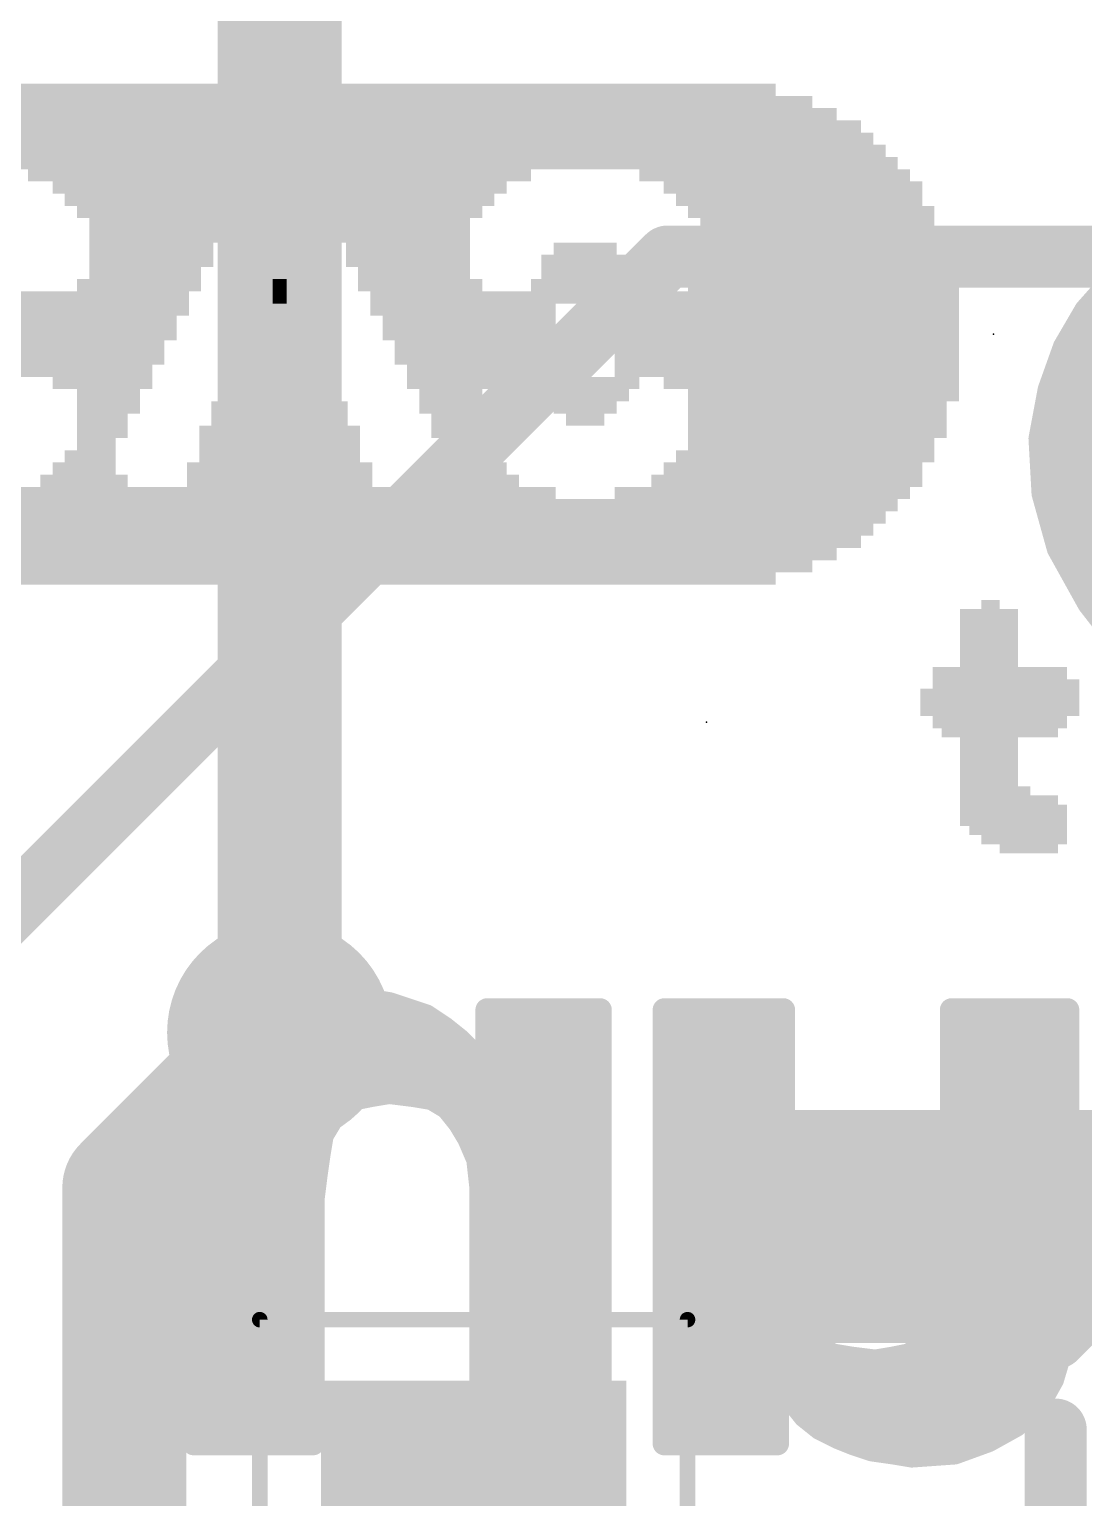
# Model space of a CAD drawing. Extents: x -41 to 92, y -75 to 33.
# Drawn here: x 13.151 to 16.601, y 13.717 to 18.524 of the extents above; entities that cross this region are included whole.
import ezdxf

# ---------------------------------------------------------------- set-up
doc = ezdxf.new("R2010")
doc.units = 0
for name, color, linetype in [('1', 12, 'CONTINUOUS'), ('16', 132, 'CONTINUOUS'), ('18', 110, 'CONTINUOUS'), ('21', 41, 'CONTINUOUS'), ('22', 40, 'CONTINUOUS'), ('23', 53, 'CONTINUOUS'), ('39', 12, 'CONTINUOUS'), ('51', 53, 'CONTINUOUS')]:
    doc.layers.add(name, color=color, linetype=linetype)

# ---------------------------------------------------------------- blocks, each defined once
blk = doc.blocks.new('RECT')
blk.add_solid([(-0.5, -0.5), (0.5, -0.5), (-0.5, 0.5), (0.5, 0.5)])
blk = doc.blocks.new('ROUNDV')
at = {"const_width": 0.5}
blk.add_lwpolyline([(0, -0.25, 1), (0, 0.25, 1), (0, -0.25)], format="xyb", dxfattribs=at)

msp = doc.modelspace()

# ---------------------------------------------------------------- linework, layer by layer
at = {"layer": '1'}
for points, const_width in [([(15.24, 17.78), (14.859, 17.399)], 0.2032), ([(18.2, 17.78), (15.24, 17.78)], 0.2032), ([(14.849, 17.399), (12.182, 14.732)], 0.2032), ([(14.859, 17.399), (14.849, 17.399)], 0.2032), ([(13.97, 15.24), (13.462, 14.732)], 0.4064), ([(13.462, 14.732), (13.462, 10.668)], 0.4064)]:
    msp.add_lwpolyline(points, dxfattribs=dict(at, const_width=const_width))
for points, const_width in [([(15.24, 17.8308, 1), (15.24, 17.7292)], 0.1016), ([(15.2759, 17.7441, 1), (15.2041, 17.8159)], 0.1016), ([(14.849, 17.4498, 1), (14.849, 17.3482)], 0.1016), ([(14.8849, 17.3631, 1), (14.8131, 17.4349)], 0.1016), ([(14.859, 17.3482, 1), (14.859, 17.4498)], 0.1016), ([(14.8231, 17.4349, 1), (14.8949, 17.3631)], 0.1016), ([(14.0418, 15.1682, 1), (13.8982, 15.3118)], 0.2032), ([(13.5636, 14.732, 1), (13.3604, 14.732)], 0.2032), ([(13.3902, 14.8038, 1), (13.5338, 14.6602)], 0.2032)]:
    msp.add_lwpolyline(points, format="xyb", dxfattribs=dict(at, const_width=const_width))
at = {"layer": '16', "const_width": 0.4064}
msp.add_lwpolyline([(13.97, 15.24), (13.97, 21.844)], dxfattribs=at)
at = {"layer": '16', "const_width": 0.2032}
msp.add_lwpolyline([(13.8684, 15.24, 1), (14.0716, 15.24)], format="xyb", dxfattribs=at)
at = {"layer": '21', "const_width": 0.2032}
msp.add_lwpolyline([(16.51, 11.46), (16.51, 13.94)], dxfattribs=at)
at = {"layer": '21', "const_width": 0.1016}
msp.add_lwpolyline([(16.5608, 13.94, 1), (16.4592, 13.94)], format="xyb", dxfattribs=at)
at = {"layer": '22', "const_width": 0.0762}
for points in [[(16.609, 17.604), (16.689, 17.694)], [(16.539, 17.484), (16.609, 17.604)], [(16.608, 17.6022), (16.7863, 17.6022)], [(16.5635, 17.526), (17.5458, 17.526)], [(16.489, 17.344), (16.539, 17.484)], [(16.5268, 17.4498), (17.4786, 17.4498)], [(16.4996, 17.3736), (17.4111, 17.3736)], [(16.459, 17.184), (16.489, 17.344)], [(16.4803, 17.2974), (17.3519, 17.2974)], [(16.466, 17.2212), (17.329, 17.2212)], [(16.469, 17.004), (16.459, 17.184)], [(16.4612, 17.145), (17.3387, 17.145)], [(16.4654, 17.0688), (17.3852, 17.0688)], [(16.519, 16.824), (16.469, 17.004)], [(16.4722, 16.9926), (18.1469, 16.9926)], [(16.4933, 16.9164), (18.1554, 16.9164)], [(16.5145, 16.8402), (18.159, 16.8402)], [(16.619, 16.644), (16.519, 16.824)], [(16.5523, 16.764), (18.159, 16.764)], [(16.5947, 16.6878), (18.159, 16.6878)], [(16.689, 16.554), (16.619, 16.644)], [(14.209, 15.344), (14.069, 15.334)], [(14.269, 15.344), (14.209, 15.344)], [(14.329, 15.334), (14.269, 15.344)], [(13.959, 15.304), (13.869, 15.254)], [(14.069, 15.334), (13.959, 15.304)], [(14.0037, 15.3162), (14.3824, 15.3162)], [(14.449, 15.294), (14.329, 15.334)], [(14.509, 15.254), (14.449, 15.294)], [(15.019, 15.314), (14.649, 15.314)], [(14.649, 15.314), (14.649, 15.114)], [(15.019, 13.894), (15.019, 15.314)], [(15.619, 15.314), (15.229, 15.314)], [(15.229, 15.314), (15.229, 13.894)], [(15.619, 14.464), (15.619, 15.314)], [(16.549, 15.314), (16.169, 15.314)], [(16.169, 15.314), (16.169, 14.514)], [(16.549, 14.314), (16.549, 15.314)], [(13.869, 15.254), (13.799, 15.184)], [(14.559, 15.214), (14.509, 15.254)], [(13.855, 15.24), (14.5265, 15.24)], [(14.599, 15.174), (14.559, 15.214)], [(14.649, 15.24), (15.019, 15.24)], [(15.229, 15.24), (15.619, 15.24)], [(16.169, 15.24), (16.549, 15.24)], [(13.799, 15.184), (13.749, 15.104)], [(13.7864, 15.1638), (14.6058, 15.1638)], [(14.639, 15.114), (14.599, 15.174)], [(14.649, 15.1638), (15.019, 15.1638)], [(15.229, 15.1638), (15.619, 15.1638)], [(16.169, 15.1638), (16.549, 15.1638)], [(13.749, 15.104), (13.719, 15.004)], [(14.649, 15.114), (14.639, 15.114)], [(13.7441, 15.0876), (15.019, 15.0876)], [(15.229, 15.0876), (15.619, 15.0876)], [(16.169, 15.0876), (16.549, 15.0876)], [(13.7212, 15.0114), (14.198, 15.0114)], [(14.169, 14.994), (14.219, 15.024)], [(14.219, 15.024), (14.269, 15.034)], [(14.269, 15.034), (14.329, 15.044)], [(14.329, 15.044), (14.409, 15.034)], [(14.409, 15.034), (14.469, 15.024)], [(14.469, 15.024), (14.519, 14.994)], [(14.49, 15.0114), (15.019, 15.0114)], [(15.229, 15.0114), (15.619, 15.0114)], [(16.169, 15.0114), (16.549, 15.0114)], [(13.719, 15.004), (13.699, 14.894)], [(14.139, 14.954), (14.169, 14.994)], [(14.519, 14.994), (14.559, 14.944)], [(13.7065, 14.9352), (14.1277, 14.9352)], [(14.109, 14.904), (14.139, 14.954)], [(14.559, 14.944), (14.589, 14.894)], [(14.5643, 14.9352), (15.019, 14.9352)], [(15.229, 14.9352), (15.619, 14.9352)], [(16.169, 14.9352), (16.549, 14.9352)], [(13.699, 14.894), (13.689, 14.764)], [(14.099, 14.844), (14.109, 14.904)], [(14.589, 14.894), (14.619, 14.824)], [(13.6963, 14.859), (14.1015, 14.859)], [(14.089, 14.774), (14.099, 14.844)], [(14.604, 14.859), (15.019, 14.859)], [(14.619, 14.824), (14.629, 14.734)], [(15.229, 14.859), (15.619, 14.859)], [(16.169, 14.859), (16.549, 14.859)], [(13.6904, 14.7828), (14.0903, 14.7828)], [(14.079, 14.694), (14.089, 14.774)], [(14.6236, 14.7828), (15.019, 14.7828)], [(15.229, 14.7828), (15.619, 14.7828)], [(16.169, 14.7828), (16.549, 14.7828)], [(13.689, 14.764), (13.689, 13.894)], [(14.629, 14.734), (14.629, 13.894)], [(13.689, 14.7066), (14.0806, 14.7066)], [(14.079, 13.894), (14.079, 14.694)], [(14.629, 14.7066), (15.019, 14.7066)], [(15.229, 14.7066), (15.619, 14.7066)], [(16.169, 14.7066), (16.549, 14.7066)], [(13.689, 14.6304), (14.079, 14.6304)], [(14.629, 14.6304), (15.019, 14.6304)], [(15.229, 14.6304), (15.619, 14.6304)], [(16.169, 14.6304), (16.549, 14.6304)], [(13.689, 14.5542), (14.079, 14.5542)], [(14.629, 14.5542), (15.019, 14.5542)], [(15.229, 14.5542), (15.619, 14.5542)], [(16.169, 14.5542), (16.549, 14.5542)], [(13.689, 14.478), (14.079, 14.478)], [(14.629, 14.478), (15.019, 14.478)], [(15.229, 14.478), (15.619, 14.478)], [(16.169, 14.514), (16.149, 14.354)], [(16.1645, 14.478), (16.549, 14.478)], [(15.629, 14.384), (15.619, 14.464)], [(13.689, 14.4018), (14.079, 14.4018)], [(14.629, 14.4018), (15.019, 14.4018)], [(15.229, 14.4018), (15.6268, 14.4018)], [(15.659, 14.314), (15.629, 14.384)], [(16.155, 14.4018), (16.549, 14.4018)], [(16.149, 14.354), (16.139, 14.294)], [(13.689, 14.3256), (14.079, 14.3256)], [(14.629, 14.3256), (15.019, 14.3256)], [(15.229, 14.3256), (15.654, 14.3256)], [(15.689, 14.254), (15.659, 14.314)], [(16.139, 14.294), (16.079, 14.214)], [(16.1443, 14.3256), (16.549, 14.3256)], [(16.529, 14.204), (16.549, 14.314)], [(13.689, 14.2494), (14.079, 14.2494)], [(14.629, 14.2494), (15.019, 14.2494)], [(15.229, 14.2494), (15.6936, 14.2494)], [(15.729, 14.214), (15.689, 14.254)], [(16.1056, 14.2494), (16.5373, 14.2494)], [(15.779, 14.184), (15.729, 14.214)], [(16.079, 14.214), (16.029, 14.184)], [(16.499, 14.104), (16.529, 14.204)], [(13.689, 14.1732), (14.079, 14.1732)], [(14.629, 14.1732), (15.019, 14.1732)], [(15.229, 14.1732), (15.8454, 14.1732)], [(15.839, 14.174), (15.779, 14.184)], [(15.919, 14.164), (15.839, 14.174)], [(15.979, 14.174), (15.919, 14.164)], [(15.9742, 14.1732), (16.5198, 14.1732)], [(16.029, 14.184), (15.979, 14.174)], [(13.689, 14.097), (14.079, 14.097)], [(14.629, 14.097), (15.019, 14.097)], [(15.229, 14.097), (16.4951, 14.097)], [(15.599, 13.894), (15.599, 14.094)], [(15.599, 14.094), (15.609, 14.094)], [(15.609, 14.094), (15.649, 14.034)], [(16.449, 14.014), (16.499, 14.104)], [(13.689, 14.0208), (14.079, 14.0208)], [(14.629, 14.0208), (15.019, 14.0208)], [(15.229, 14.0208), (15.599, 14.0208)], [(15.649, 14.034), (15.689, 13.984)], [(15.6596, 14.0208), (16.4528, 14.0208)], [(16.379, 13.954), (16.449, 14.014)], [(15.689, 13.984), (15.739, 13.944)], [(16.289, 13.904), (16.379, 13.954)], [(13.689, 13.9446), (14.079, 13.9446)], [(14.629, 13.9446), (15.019, 13.9446)], [(15.229, 13.9446), (15.599, 13.9446)], [(15.7383, 13.9446), (16.3621, 13.9446)], [(15.739, 13.944), (15.799, 13.914)], [(15.799, 13.914), (15.849, 13.894)], [(16.179, 13.864), (16.289, 13.904)], [(13.689, 13.894), (14.079, 13.894)], [(14.629, 13.894), (15.019, 13.894)], [(15.229, 13.894), (15.599, 13.894)], [(15.849, 13.894), (15.909, 13.874)], [(15.909, 13.874), (15.979, 13.864)], [(15.9482, 13.8684), (16.1911, 13.8684)], [(15.979, 13.864), (16.039, 13.854)], [(16.039, 13.854), (16.179, 13.864)]]:
    msp.add_lwpolyline(points, dxfattribs=at)
at = {"layer": '22', "const_width": 0.0381}
for points in [[(16.608, 17.6212, 1), (16.608, 17.5831)], [(16.6255, 17.5944, 1), (16.5925, 17.6136)], [(16.5948, 17.6167, 1), (16.6232, 17.5913)], [(16.5635, 17.545, 1), (16.5635, 17.5069)], [(16.5225, 17.4936, 1), (16.5555, 17.4744)], [(16.5569, 17.4776, 1), (16.5211, 17.4904)], [(16.5268, 17.4688, 1), (16.5268, 17.4307)], [(16.4996, 17.3926, 1), (16.4996, 17.3545)], [(16.4711, 17.3504, 1), (16.5069, 17.3376)], [(16.5077, 17.3405, 1), (16.4703, 17.3475)], [(16.4803, 17.3164, 1), (16.4803, 17.2783)], [(16.466, 17.2402, 1), (16.466, 17.2021)], [(16.478, 17.1851, 1), (16.44, 17.1829)], [(16.4403, 17.1875, 1), (16.4777, 17.1805)], [(16.4612, 17.164, 1), (16.4612, 17.1259)], [(16.4654, 17.0878, 1), (16.4654, 17.0497)], [(16.4874, 17.0091, 1), (16.4506, 16.9989)], [(16.45, 17.0029, 1), (16.488, 17.0051)], [(16.4722, 17.0116, 1), (16.4722, 16.9735)], [(16.4933, 16.9354, 1), (16.4933, 16.8973)], [(16.5145, 16.8592, 1), (16.5145, 16.8211)], [(16.5357, 16.8333, 1), (16.5023, 16.8147)], [(16.5006, 16.8189, 1), (16.5374, 16.8291)], [(16.5523, 16.783, 1), (16.5523, 16.7449)], [(16.5947, 16.7068, 1), (16.5947, 16.6687)], [(16.634, 16.6557, 1), (16.604, 16.6323)], [(16.6023, 16.6347, 1), (16.6357, 16.6533)], [(14.209, 15.3631, 1), (14.209, 15.325)], [(14.2104, 15.325, 1), (14.2076, 15.363)], [(14.2721, 15.3628, 1), (14.2659, 15.3252)], [(14.269, 15.325, 1), (14.269, 15.3631)], [(13.954, 15.3224, 1), (13.964, 15.2856)], [(13.9683, 15.2873, 1), (13.9497, 15.3207)], [(14.0037, 15.3353, 1), (14.0037, 15.2972)], [(14.0676, 15.353, 1), (14.0704, 15.315)], [(14.074, 15.3156, 1), (14.064, 15.3524)], [(14.335, 15.3521, 1), (14.323, 15.3159)], [(14.3259, 15.3152, 1), (14.3321, 15.3528)], [(14.3824, 15.2972, 1), (14.3824, 15.3353)], [(14.4596, 15.3099, 1), (14.4384, 15.2781)], [(14.649, 15.3331, 1), (14.649, 15.295)], [(14.6681, 15.314, 1), (14.63, 15.314)], [(15.0381, 15.314, 1), (15, 15.314)], [(15.019, 15.295, 1), (15.019, 15.3331)], [(15.229, 15.3331, 1), (15.229, 15.295)], [(15.2481, 15.314, 1), (15.21, 15.314)], [(15.6381, 15.314, 1), (15.6, 15.314)], [(15.619, 15.295, 1), (15.619, 15.3331)], [(16.169, 15.3331, 1), (16.169, 15.295)], [(16.1881, 15.314, 1), (16.15, 15.314)], [(16.568, 15.314, 1), (16.5299, 15.314)], [(16.549, 15.295, 1), (16.549, 15.3331)], [(13.8597, 15.2707, 1), (13.8783, 15.2373)], [(13.8825, 15.2405, 1), (13.8555, 15.2675)], [(14.443, 15.2759, 1), (14.455, 15.3121)], [(14.5209, 15.2689, 1), (14.4971, 15.2391)], [(14.4984, 15.2381, 1), (14.5196, 15.2699)], [(13.855, 15.2591, 1), (13.855, 15.221)], [(14.5265, 15.221, 1), (14.5265, 15.2591)], [(14.5725, 15.2275, 1), (14.5455, 15.2005)], [(14.5471, 15.1991, 1), (14.5709, 15.2289)], [(14.649, 15.2591, 1), (14.649, 15.221)], [(15.019, 15.221, 1), (15.019, 15.2591)], [(15.229, 15.2591, 1), (15.229, 15.221)], [(15.619, 15.221, 1), (15.619, 15.2591)], [(16.169, 15.2591, 1), (16.169, 15.221)], [(16.549, 15.221, 1), (16.549, 15.2591)], [(13.7864, 15.1829, 1), (13.7864, 15.1448)], [(13.7855, 15.1975, 1), (13.8125, 15.1705)], [(13.8152, 15.1739, 1), (13.7828, 15.1941)], [(14.6149, 15.1846, 1), (14.5831, 15.1634)], [(14.5855, 15.1605, 1), (14.6125, 15.1875)], [(14.6058, 15.1448, 1), (14.6058, 15.1829)], [(14.649, 15.1829, 1), (14.649, 15.1448)], [(15.019, 15.1448, 1), (15.019, 15.1829)], [(15.229, 15.1829, 1), (15.229, 15.1448)], [(15.619, 15.1448, 1), (15.619, 15.1829)], [(16.169, 15.1829, 1), (16.169, 15.1448)], [(16.549, 15.1448, 1), (16.549, 15.1829)], [(13.7672, 15.0985, 1), (13.7308, 15.1095)], [(14.639, 15.1331, 1), (14.639, 15.095)], [(14.6231, 15.1034, 1), (14.6549, 15.1246)], [(14.649, 15.095, 1), (14.649, 15.1331)], [(13.7441, 15.1067, 1), (13.7441, 15.0686)], [(13.7328, 15.1141, 1), (13.7652, 15.0939)], [(14.63, 15.114, 1), (14.6681, 15.114)], [(15.019, 15.0686, 1), (15.019, 15.1067)], [(15.229, 15.1067, 1), (15.229, 15.0686)], [(15.619, 15.0686, 1), (15.619, 15.1067)], [(16.169, 15.1067, 1), (16.169, 15.0686)], [(16.549, 15.0686, 1), (16.549, 15.1067)], [(13.7212, 15.0305, 1), (13.7212, 14.9924)], [(14.198, 14.9924, 1), (14.198, 15.0305)], [(14.2153, 15.0427, 1), (14.2227, 15.0053)], [(14.2288, 15.0077, 1), (14.2092, 15.0403)], [(14.2659, 15.0528, 1), (14.2721, 15.0152)], [(14.2727, 15.0153, 1), (14.2653, 15.0527)], [(14.3314, 15.0629, 1), (14.3266, 15.0251)], [(14.3321, 15.0252, 1), (14.3259, 15.0628)], [(14.4121, 15.0528, 1), (14.4059, 15.0152)], [(14.4066, 15.0151, 1), (14.4114, 15.0529)], [(14.4788, 15.0403, 1), (14.4592, 15.0077)], [(14.4659, 15.0052, 1), (14.4721, 15.0428)], [(14.49, 15.0305, 1), (14.49, 14.9924)], [(15.019, 14.9924, 1), (15.019, 15.0305)], [(15.229, 15.0305, 1), (15.229, 14.9924)], [(15.619, 14.9924, 1), (15.619, 15.0305)], [(16.169, 15.0305, 1), (16.169, 14.9924)], [(16.549, 14.9924, 1), (16.549, 15.0305)], [(13.7008, 15.0095, 1), (13.7372, 14.9985)], [(13.7377, 15.0006, 1), (13.7003, 15.0074)], [(14.1592, 15.0103, 1), (14.1788, 14.9777)], [(14.1842, 14.9826, 1), (14.1538, 15.0054)], [(14.5339, 15.0059, 1), (14.5041, 14.9821)], [(14.5092, 14.9777, 1), (14.5288, 15.0103)], [(13.7065, 14.9543, 1), (13.7065, 14.9162)], [(14.1238, 14.9654, 1), (14.1542, 14.9426)], [(14.1553, 14.9442, 1), (14.1227, 14.9638)], [(14.1277, 14.9162, 1), (14.1277, 14.9543)], [(14.5753, 14.9538, 1), (14.5427, 14.9342)], [(14.5441, 14.9321, 1), (14.5739, 14.9559)], [(14.5643, 14.9543, 1), (14.5643, 14.9162)], [(15.019, 14.9162, 1), (15.019, 14.9543)], [(15.229, 14.9543, 1), (15.229, 14.9162)], [(15.619, 14.9162, 1), (15.619, 14.9543)], [(16.169, 14.9543, 1), (16.169, 14.9162)], [(16.549, 14.9162, 1), (16.549, 14.9543)], [(13.718, 14.8925, 1), (13.68, 14.8955)], [(13.6803, 14.8974, 1), (13.7177, 14.8906)], [(14.0927, 14.9138, 1), (14.1253, 14.8942)], [(14.1278, 14.9009, 1), (14.0902, 14.9071)], [(14.6065, 14.9015, 1), (14.5715, 14.8865)], [(14.5727, 14.8842, 1), (14.6053, 14.9038)], [(13.6963, 14.878, 1), (13.6963, 14.8399)], [(14.0802, 14.8471, 1), (14.1178, 14.8409)], [(14.1179, 14.8413, 1), (14.0801, 14.8467)], [(14.1015, 14.8399, 1), (14.1015, 14.878)], [(14.604, 14.878, 1), (14.604, 14.8399)], [(14.6379, 14.8261, 1), (14.6001, 14.8219)], [(15.019, 14.8399, 1), (15.019, 14.878)], [(15.229, 14.878, 1), (15.229, 14.8399)], [(15.619, 14.8399, 1), (15.619, 14.878)], [(16.169, 14.878, 1), (16.169, 14.8399)], [(16.549, 14.8399, 1), (16.549, 14.878)], [(13.6904, 14.8018, 1), (13.6904, 14.7637)], [(14.1079, 14.7716, 1), (14.0701, 14.7764)], [(14.0903, 14.7637, 1), (14.0903, 14.8018)], [(14.6015, 14.8165, 1), (14.6365, 14.8315)], [(14.6236, 14.8018, 1), (14.6236, 14.7637)], [(15.019, 14.7637, 1), (15.019, 14.8018)], [(15.229, 14.8018, 1), (15.229, 14.7637)], [(15.619, 14.7637, 1), (15.619, 14.8018)], [(16.169, 14.8018, 1), (16.169, 14.7637)], [(16.549, 14.7637, 1), (16.549, 14.8018)], [(13.7081, 14.764, 1), (13.67, 14.764)], [(13.67, 14.7655, 1), (13.708, 14.7625)], [(14.0701, 14.7767, 1), (14.1079, 14.7713)], [(14.6481, 14.734, 1), (14.61, 14.734)], [(13.689, 14.7256, 1), (13.689, 14.6875)], [(14.0601, 14.6964, 1), (14.0979, 14.6916)], [(14.0981, 14.694, 1), (14.06, 14.694)], [(14.0806, 14.6875, 1), (14.0806, 14.7256)], [(14.629, 14.7256, 1), (14.629, 14.6875)], [(14.6101, 14.7319, 1), (14.6479, 14.7361)], [(15.019, 14.6875, 1), (15.019, 14.7256)], [(15.229, 14.7256, 1), (15.229, 14.6875)], [(15.619, 14.6875, 1), (15.619, 14.7256)], [(16.169, 14.7256, 1), (16.169, 14.6875)], [(16.549, 14.6875, 1), (16.549, 14.7256)], [(13.689, 14.6494, 1), (13.689, 14.6113)], [(14.079, 14.6113, 1), (14.079, 14.6494)], [(14.629, 14.6494, 1), (14.629, 14.6113)], [(15.019, 14.6113, 1), (15.019, 14.6494)], [(15.229, 14.6494, 1), (15.229, 14.6113)], [(15.619, 14.6113, 1), (15.619, 14.6494)], [(16.169, 14.6494, 1), (16.169, 14.6113)], [(16.549, 14.6113, 1), (16.549, 14.6494)], [(13.689, 14.5733, 1), (13.689, 14.5352)], [(14.079, 14.5352, 1), (14.079, 14.5733)], [(14.629, 14.5733, 1), (14.629, 14.5352)], [(15.019, 14.5352, 1), (15.019, 14.5733)], [(15.229, 14.5733, 1), (15.229, 14.5352)], [(15.619, 14.5352, 1), (15.619, 14.5733)], [(16.169, 14.5733, 1), (16.169, 14.5352)], [(16.549, 14.5352, 1), (16.549, 14.5733)], [(13.689, 14.4971, 1), (13.689, 14.459)], [(14.079, 14.459, 1), (14.079, 14.4971)], [(14.629, 14.4971, 1), (14.629, 14.459)], [(15.019, 14.459, 1), (15.019, 14.4971)], [(15.229, 14.4971, 1), (15.229, 14.459)], [(15.619, 14.459, 1), (15.619, 14.4971)], [(16.1645, 14.4971, 1), (16.1645, 14.459)], [(16.15, 14.514, 1), (16.1881, 14.514)], [(16.1879, 14.5116, 1), (16.1501, 14.5164)], [(16.549, 14.459, 1), (16.549, 14.4971)], [(15.6379, 14.4664, 1), (15.6001, 14.4616)], [(15.6, 14.464, 1), (15.6381, 14.464)], [(13.689, 14.4209, 1), (13.689, 14.3828)], [(14.079, 14.3828, 1), (14.079, 14.4209)], [(14.629, 14.4209, 1), (14.629, 14.3828)], [(15.019, 14.3828, 1), (15.019, 14.4209)], [(15.229, 14.4209, 1), (15.229, 14.3828)], [(15.6465, 14.3915, 1), (15.6115, 14.3765)], [(15.6268, 14.3828, 1), (15.6268, 14.4209)], [(16.155, 14.4209, 1), (16.155, 14.3828)], [(16.549, 14.3828, 1), (16.549, 14.4209)], [(15.6101, 14.3816, 1), (15.6479, 14.3864)], [(16.1301, 14.3564, 1), (16.1679, 14.3516)], [(16.1678, 14.3509, 1), (16.1302, 14.3571)], [(13.689, 14.3447, 1), (13.689, 14.3066)], [(14.079, 14.3066, 1), (14.079, 14.3447)], [(14.629, 14.3447, 1), (14.629, 14.3066)], [(15.019, 14.3066, 1), (15.019, 14.3447)], [(15.229, 14.3447, 1), (15.229, 14.3066)], [(15.676, 14.3225, 1), (15.642, 14.3055)], [(15.6415, 14.3065, 1), (15.6765, 14.3215)], [(15.654, 14.3066, 1), (15.654, 14.3447)], [(16.1542, 14.2826, 1), (16.1238, 14.3054)], [(16.1443, 14.3447, 1), (16.1443, 14.3066)], [(16.5299, 14.314, 1), (16.568, 14.314)], [(16.5677, 14.3106, 1), (16.5303, 14.3174)], [(16.549, 14.3066, 1), (16.549, 14.3447)], [(13.689, 14.2685, 1), (13.689, 14.2304)], [(14.079, 14.2304, 1), (14.079, 14.2685)], [(14.629, 14.2685, 1), (14.629, 14.2304)], [(15.019, 14.2304, 1), (15.019, 14.2685)], [(15.229, 14.2685, 1), (15.229, 14.2304)], [(15.7025, 14.2675, 1), (15.6755, 14.2405)], [(15.672, 14.2455, 1), (15.706, 14.2625)], [(15.6936, 14.2304, 1), (15.6936, 14.2685)], [(16.1056, 14.2685, 1), (16.1056, 14.2304)], [(16.1202, 14.2971, 1), (16.1578, 14.2909)], [(16.5373, 14.2304, 1), (16.5373, 14.2685)], [(15.7388, 14.2303, 1), (15.7192, 14.1977)], [(15.7155, 14.2005, 1), (15.7425, 14.2275)], [(16.0638, 14.2254, 1), (16.0942, 14.2026)], [(16.0888, 14.1977, 1), (16.0692, 14.2303)], [(16.5472, 14.1985, 1), (16.5108, 14.2095)], [(13.689, 14.1923, 1), (13.689, 14.1542)], [(14.079, 14.1542, 1), (14.079, 14.1923)], [(14.629, 14.1923, 1), (14.629, 14.1542)], [(15.019, 14.1542, 1), (15.019, 14.1923)], [(15.229, 14.1923, 1), (15.229, 14.1542)], [(15.7821, 14.2028, 1), (15.7759, 14.1652)], [(15.7692, 14.1677, 1), (15.7888, 14.2003)], [(15.8414, 14.1929, 1), (15.8366, 14.1551)], [(15.8359, 14.1552, 1), (15.8421, 14.1928)], [(15.8454, 14.1542, 1), (15.8454, 14.1923)], [(15.9159, 14.1828, 1), (15.9221, 14.1452)], [(15.9166, 14.1451, 1), (15.9214, 14.1829)], [(15.9742, 14.1923, 1), (15.9742, 14.1542)], [(15.9753, 14.1927, 1), (15.9827, 14.1553)], [(15.9821, 14.1552, 1), (15.9759, 14.1928)], [(16.0192, 14.2003, 1), (16.0388, 14.1677)], [(16.0327, 14.1653, 1), (16.0253, 14.2027)], [(16.5103, 14.2074, 1), (16.5477, 14.2006)], [(16.5198, 14.1542, 1), (16.5198, 14.1923)], [(13.689, 14.1161, 1), (13.689, 14.078)], [(14.079, 14.078, 1), (14.079, 14.1161)], [(14.629, 14.1161, 1), (14.629, 14.078)], [(15.019, 14.078, 1), (15.019, 14.1161)], [(15.229, 14.1161, 1), (15.229, 14.078)], [(15.599, 14.1131, 1), (15.599, 14.075)], [(15.6181, 14.094, 1), (15.58, 14.094)], [(15.6249, 14.1046, 1), (15.5931, 14.0834)], [(15.609, 14.075, 1), (15.609, 14.1131)], [(16.5157, 14.0947, 1), (16.4823, 14.1133)], [(16.4951, 14.078, 1), (16.4951, 14.1161)], [(16.4808, 14.1095, 1), (16.5172, 14.0985)], [(13.689, 14.0399, 1), (13.689, 14.0018)], [(14.079, 14.0018, 1), (14.079, 14.0399)], [(14.629, 14.0399, 1), (14.629, 14.0018)], [(15.019, 14.0018, 1), (15.019, 14.0399)], [(15.229, 14.0399, 1), (15.229, 14.0018)], [(15.599, 14.0018, 1), (15.599, 14.0399)], [(15.6639, 14.0459, 1), (15.6341, 14.0221)], [(15.6331, 14.0234, 1), (15.6649, 14.0446)], [(15.6596, 14.0399, 1), (15.6596, 14.0018)], [(16.4323, 14.0233, 1), (16.4657, 14.0047)], [(16.4614, 13.9995, 1), (16.4366, 14.0285)], [(16.4528, 14.0018, 1), (16.4528, 14.0399)], [(15.7009, 13.9989, 1), (15.6771, 13.9691)], [(15.6741, 13.9721, 1), (15.7039, 13.9959)], [(16.3666, 13.9685, 1), (16.3914, 13.9395)], [(16.3883, 13.9373, 1), (16.3697, 13.9707)], [(13.689, 13.9637, 1), (13.689, 13.9256)], [(14.079, 13.9256, 1), (14.079, 13.9637)], [(14.629, 13.9637, 1), (14.629, 13.9256)], [(15.019, 13.9256, 1), (15.019, 13.9637)], [(15.229, 13.9637, 1), (15.229, 13.9256)], [(15.599, 13.9256, 1), (15.599, 13.9637)], [(15.7383, 13.9637, 1), (15.7383, 13.9256)], [(15.7475, 13.961, 1), (15.7305, 13.927)], [(15.7271, 13.9291, 1), (15.7509, 13.9589)], [(15.8061, 13.9317, 1), (15.7919, 13.8963)], [(15.7905, 13.897, 1), (15.8075, 13.931)], [(16.2797, 13.9207, 1), (16.2983, 13.8873)], [(16.2955, 13.8861, 1), (16.2825, 13.9219)], [(16.3621, 13.9256, 1), (16.3621, 13.9637)], [(13.689, 13.9131, 1), (13.689, 13.875)], [(13.67, 13.894, 1), (13.7081, 13.894)], [(14.06, 13.894, 1), (14.0981, 13.894)], [(14.079, 13.875, 1), (14.079, 13.9131)], [(14.629, 13.9131, 1), (14.629, 13.875)], [(14.61, 13.894, 1), (14.6481, 13.894)], [(15, 13.894, 1), (15.0381, 13.894)], [(15.019, 13.875, 1), (15.019, 13.9131)], [(15.229, 13.9131, 1), (15.229, 13.875)], [(15.21, 13.894, 1), (15.2481, 13.894)], [(15.58, 13.894, 1), (15.6181, 13.894)], [(15.599, 13.875, 1), (15.599, 13.9131)], [(15.855, 13.9121, 1), (15.843, 13.8759)], [(15.8419, 13.8763, 1), (15.8561, 13.9117)], [(15.9117, 13.8929, 1), (15.9063, 13.8551)], [(15.903, 13.8559, 1), (15.915, 13.8921)], [(15.9482, 13.8875, 1), (15.9482, 13.8494)], [(15.9821, 13.8828, 1), (15.9759, 13.8452)], [(15.9763, 13.8451, 1), (15.9817, 13.8829)], [(16.0376, 13.873, 1), (16.0404, 13.835)], [(16.0359, 13.8352, 1), (16.0421, 13.8728)], [(16.1725, 13.8819, 1), (16.1855, 13.8461)], [(16.1804, 13.845, 1), (16.1776, 13.883)], [(16.1911, 13.8494, 1), (16.1911, 13.8875)]]:
    msp.add_lwpolyline(points, format="xyb", dxfattribs=at)
at = {"layer": '23'}
for p in [(16.3068, 17.526), (15.367, 16.256)]:
    msp.add_point(p, dxfattribs=at)
at = {"layer": '39', "const_width": 0.0508}
for points in [[(13.905, 11.1), (13.905, 14.3)], [(13.905, 14.3), (15.305, 14.3)], [(15.305, 14.3), (15.305, 11.1)]]:
    msp.add_lwpolyline(points, dxfattribs=at)
at = {"layer": '39', "const_width": 0.0254}
for points in [[(13.9177, 14.3, 1), (13.8923, 14.3)], [(13.905, 14.3127, 1), (13.905, 14.2873)], [(15.3177, 14.3, 1), (15.2923, 14.3)], [(15.305, 14.2873, 1), (15.305, 14.3127)]]:
    msp.add_lwpolyline(points, format="xyb", dxfattribs=at)
at = {"layer": '51', "const_width": 0.2032}
msp.add_lwpolyline([(16.51, 14.24), (17.51, 15.24)], dxfattribs=at)
at = {"layer": '51', "const_width": 0.1016}
msp.add_lwpolyline([(16.4741, 14.2759, 1), (16.5459, 14.2041)], format="xyb", dxfattribs=at)

# ---------------------------------------------------------------- block references
at = {"layer": '1', "xscale": 0.762, "yscale": 1.524, "rotation": 270}
msp.add_blockref('RECT', (16.256, 14.605), dxfattribs=at)
at = {"layer": '1', "xscale": 1.1, "rotation": 90}
msp.add_blockref('RECT', (14.605, 13.55), dxfattribs=at)
at = {"layer": '18', "xscale": 0.7366, "yscale": 0.7366}
msp.add_blockref('ROUNDV', (13.97, 15.24), dxfattribs=at)
msp.add_blockref('ROUNDV', (13.97, 15.24), dxfattribs=at)
at = {"layer": '21', "yscale": 0.04, "rotation": 180}
for p, xscale in [((13.9668, 18.326), 3.24), ((13.9668, 18.246), 3.64), ((13.9668, 18.286), 3.48), ((13.9668, 18.206), 3.8), ((13.9668, 18.166), 3.88), ((13.9668, 18.126), 3.96), ((13.9668, 18.086), 4.04), ((13.5268, 18.046), 0.76), ((13.5468, 18.006), 0.64), ((14.4068, 18.046), 0.76), ((14.3868, 18.006), 0.64), ((15.5868, 18.046), 0.88), ((15.6468, 18.006), 0.84), ((13.5468, 17.966), 0.56), ((14.3868, 17.966), 0.56), ((15.6668, 17.966), 0.8), ((13.5668, 17.926), 0.52), ((14.3668, 17.926), 0.52), ((15.7068, 17.926), 0.8), ((13.5668, 17.886), 0.44), ((14.3668, 17.886), 0.44), ((15.7268, 17.886), 0.76), ((13.5668, 17.846), 0.44), ((14.3668, 17.846), 0.44), ((15.7468, 17.846), 0.8), ((13.5468, 17.806), 0.4), ((13.5468, 17.766), 0.4), ((14.3868, 17.806), 0.4), ((14.3868, 17.766), 0.4), ((14.9668, 17.766), 0.28), ((14.9668, 17.806), 0.2), ((15.7468, 17.806), 0.8), ((15.7468, 17.766), 0.8), ((13.5268, 17.726), 0.36), ((14.4068, 17.726), 0.36), ((14.9668, 17.726), 0.28), ((15.7668, 17.726), 0.84), ((13.5068, 17.686), 0.4), ((13.9668, 17.686), 0.04), ((14.4068, 17.686), 0.36), ((14.9868, 17.686), 0.32), ((15.7468, 17.686), 0.88), ((13.2868, 17.646), 0.76), ((13.9668, 17.646), 0.04), ((14.4268, 17.646), 0.32), ((15.5468, 17.646), 1.28), ((13.3668, 17.606), 0.6), ((13.9668, 17.606), 0.12), ((14.4468, 17.606), 0.36), ((15.6268, 17.606), 1.12), ((13.3468, 17.566), 0.56), ((13.3468, 17.526), 0.56), ((13.9668, 17.526), 0.2), ((13.9668, 17.566), 0.12), ((14.4668, 17.566), 0.32), ((14.5068, 17.526), 0.4), ((15.6268, 17.566), 1.12), ((15.6268, 17.526), 1.12), ((13.3268, 17.486), 0.52), ((13.9668, 17.486), 0.2), ((14.5068, 17.486), 0.32), ((15.6268, 17.486), 1.12), ((13.3268, 17.446), 0.52), ((13.9668, 17.446), 0.28), ((14.4868, 17.446), 0.28), ((15.6268, 17.446), 1.12), ((13.3068, 17.406), 0.48), ((13.9668, 17.406), 0.28), ((14.5068, 17.406), 0.24), ((15.6268, 17.406), 1.12), ((13.3868, 17.366), 0.32), ((13.9468, 17.366), 0.32), ((14.4868, 17.366), 0.2), ((15.0068, 17.366), 0.28), ((15.7068, 17.366), 0.96), ((13.4068, 17.326), 0.2), ((13.4068, 17.286), 0.2), ((13.9468, 17.286), 0.4), ((13.9668, 17.326), 0.36), ((14.5068, 17.326), 0.16), ((14.5068, 17.286), 0.16), ((14.9668, 17.326), 0.28), ((14.9668, 17.286), 0.2), ((15.7468, 17.326), 0.88), ((15.7268, 17.286), 0.84), ((13.3868, 17.246), 0.16), ((13.9668, 17.246), 0.44), ((14.5268, 17.246), 0.12), ((14.9468, 17.246), 0.08), ((15.7268, 17.246), 0.84), ((13.3868, 17.206), 0.16), ((13.9468, 17.206), 0.48), ((14.5468, 17.206), 0.16), ((15.7268, 17.206), 0.84), ((13.3668, 17.166), 0.12), ((13.9668, 17.166), 0.52), ((14.5668, 17.166), 0.12), ((15.7068, 17.166), 0.8), ((13.3468, 17.126), 0.16), ((13.9668, 17.126), 0.52), ((14.5868, 17.126), 0.16), ((15.6868, 17.126), 0.84), ((13.3268, 17.046), 0.28), ((13.3268, 17.086), 0.2), ((13.9668, 17.086), 0.6), ((13.9668, 17.046), 0.6), ((14.6068, 17.046), 0.28), ((14.6068, 17.086), 0.2), ((15.6268, 17.046), 0.88), ((15.6468, 17.086), 0.84), ((13.9668, 17.006), 1.8), ((15.5468, 17.006), 0.96), ((13.9668, 16.966), 4.04), ((13.9668, 16.926), 3.96), ((13.9668, 16.886), 3.88), ((13.9668, 16.846), 3.8), ((13.9668, 16.806), 3.64), ((13.9668, 16.766), 3.48), ((13.9668, 16.726), 3.24)]:
    msp.add_blockref('RECT', p, dxfattribs=dict(at, xscale=xscale))
at = {"layer": '21'}
for p, xscale, yscale in [((16.297, 16.641), 0.06, 0.03), ((16.292, 16.611), 0.19, 0.03), ((16.292, 16.576), 0.19, 0.04), ((16.292, 16.541), 0.19, 0.03), ((16.292, 16.511), 0.19, 0.03), ((16.292, 16.481), 0.19, 0.03), ((16.292, 16.451), 0.19, 0.03), ((16.327, 16.416), 0.44, 0.04), ((16.347, 16.381), 0.48, 0.03), ((16.327, 16.351), 0.52, 0.03), ((16.327, 16.321), 0.52, 0.03), ((16.327, 16.291), 0.52, 0.03), ((16.327, 16.256), 0.44, 0.04), ((16.327, 16.221), 0.38, 0.03), ((16.292, 16.191), 0.19, 0.03), ((16.292, 16.161), 0.19, 0.03), ((16.292, 16.131), 0.19, 0.03), ((16.292, 16.096), 0.19, 0.04), ((16.292, 16.061), 0.19, 0.03), ((16.312, 16.031), 0.23, 0.03), ((16.357, 16.001), 0.32, 0.03), ((16.372, 15.971), 0.35, 0.03), ((16.372, 15.936), 0.35, 0.04), ((16.387, 15.901), 0.32, 0.03), ((16.407, 15.871), 0.28, 0.03), ((16.422, 15.841), 0.19, 0.03)]:
    msp.add_blockref('RECT', p, dxfattribs=dict(at, xscale=xscale, yscale=yscale))
at = {"layer": '22', "yscale": 0.04}
for p, xscale in [((13.9732, 18.326), 3.24), ((13.9732, 18.246), 3.64), ((13.9732, 18.286), 3.48), ((13.9732, 18.206), 3.8), ((13.9732, 18.166), 3.88), ((13.9732, 18.126), 3.96), ((13.9732, 18.086), 4.04), ((13.5332, 18.046), 0.76), ((13.5532, 18.006), 0.64), ((14.4132, 18.046), 0.76), ((14.3932, 18.006), 0.64), ((15.5932, 18.046), 0.88), ((15.6532, 18.006), 0.84), ((13.5532, 17.966), 0.56), ((14.3932, 17.966), 0.56), ((15.6732, 17.966), 0.8), ((13.5732, 17.926), 0.52), ((14.3732, 17.926), 0.52), ((15.7132, 17.926), 0.8), ((13.5732, 17.886), 0.44), ((14.3732, 17.886), 0.44), ((15.7332, 17.886), 0.76), ((13.5732, 17.846), 0.44), ((14.3732, 17.846), 0.44), ((15.7532, 17.846), 0.8), ((13.5532, 17.806), 0.4), ((13.5532, 17.766), 0.4), ((14.3932, 17.806), 0.4), ((14.3932, 17.766), 0.4), ((14.9732, 17.766), 0.28), ((14.9732, 17.806), 0.2), ((15.7532, 17.806), 0.8), ((15.7532, 17.766), 0.8), ((13.5332, 17.726), 0.36), ((14.4132, 17.726), 0.36), ((14.9732, 17.726), 0.28), ((15.7732, 17.726), 0.84), ((13.5332, 17.686), 0.36), ((13.9732, 17.686), 0.04), ((14.4332, 17.686), 0.4), ((14.9532, 17.686), 0.32), ((15.7732, 17.686), 0.84), ((13.5132, 17.646), 0.32), ((13.9732, 17.646), 0.04), ((14.6532, 17.646), 0.76), ((15.7732, 17.646), 0.84), ((13.4932, 17.606), 0.36), ((13.9732, 17.606), 0.12), ((14.5732, 17.606), 0.6), ((15.7532, 17.606), 0.88), ((13.4332, 17.526), 0.4), ((13.4732, 17.566), 0.32), ((13.9732, 17.526), 0.2), ((13.9732, 17.566), 0.12), ((14.5932, 17.566), 0.56), ((14.5932, 17.526), 0.56), ((15.7132, 17.526), 0.96), ((15.7532, 17.566), 0.88), ((13.4332, 17.486), 0.32), ((13.9732, 17.486), 0.2), ((14.6132, 17.486), 0.52), ((15.7332, 17.486), 0.92), ((13.4532, 17.446), 0.28), ((13.9732, 17.446), 0.28), ((14.6132, 17.446), 0.52), ((15.7532, 17.446), 0.88), ((13.4332, 17.406), 0.24), ((13.9732, 17.406), 0.28), ((14.6332, 17.406), 0.48), ((15.7532, 17.406), 0.88), ((13.4532, 17.366), 0.2), ((13.9932, 17.366), 0.32), ((14.5532, 17.366), 0.32), ((14.9332, 17.366), 0.28), ((15.7732, 17.366), 0.84), ((13.4332, 17.326), 0.16), ((13.4332, 17.286), 0.16), ((13.9732, 17.326), 0.36), ((13.9932, 17.286), 0.4), ((14.5332, 17.326), 0.2), ((14.5332, 17.286), 0.2), ((14.9732, 17.326), 0.28), ((14.9732, 17.286), 0.2), ((15.7732, 17.326), 0.84), ((15.7532, 17.286), 0.8), ((13.4132, 17.246), 0.12), ((13.9732, 17.246), 0.44), ((14.5532, 17.246), 0.16), ((14.9932, 17.246), 0.08), ((15.7532, 17.246), 0.8), ((13.3932, 17.206), 0.16), ((13.9932, 17.206), 0.48), ((14.5532, 17.206), 0.16), ((15.7332, 17.206), 0.84), ((13.3732, 17.166), 0.12), ((13.9732, 17.166), 0.52), ((14.5732, 17.166), 0.12), ((15.7132, 17.166), 0.8), ((13.3532, 17.126), 0.16), ((13.9732, 17.126), 0.52), ((14.5932, 17.126), 0.16), ((15.6932, 17.126), 0.84), ((13.3332, 17.046), 0.28), ((13.3332, 17.086), 0.2), ((13.9732, 17.086), 0.6), ((13.9732, 17.046), 0.6), ((14.6132, 17.046), 0.28), ((14.6132, 17.086), 0.2), ((15.6332, 17.046), 0.88), ((15.6532, 17.086), 0.84), ((13.9732, 17.006), 1.8), ((15.5532, 17.006), 0.96), ((13.9732, 16.966), 4.04), ((13.9732, 16.926), 3.96), ((13.9732, 16.886), 3.88), ((13.9732, 16.846), 3.8), ((13.9732, 16.806), 3.64), ((13.9732, 16.766), 3.48), ((13.9732, 16.726), 3.24)]:
    msp.add_blockref('RECT', p, dxfattribs=dict(at, xscale=xscale))

doc.saveas('drawing.dxf')
